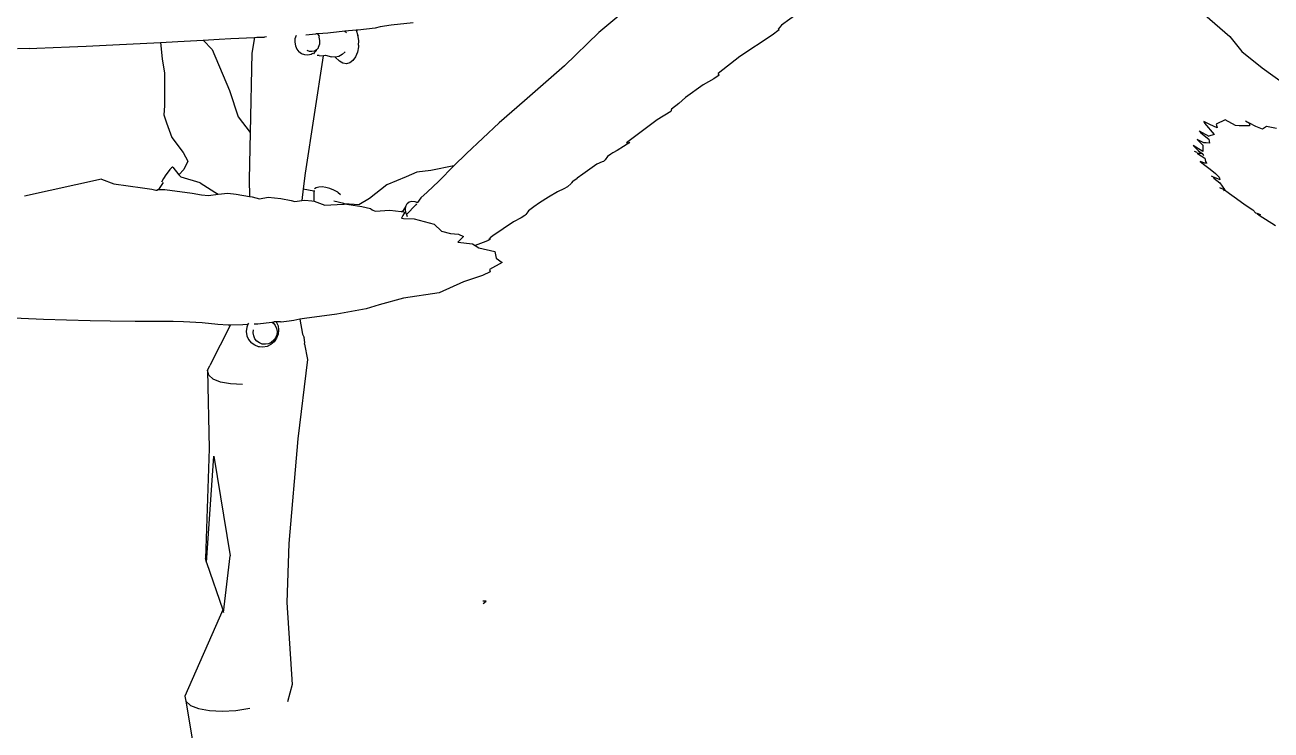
# Model space of a CAD drawing. Header units: metres. Extents: x -175 to 101, y -7 to 93.
# Drawn here: x 11.2797 to 11.3436, y 0.1997 to 0.2359 of the extents above; entities that cross this region are included whole.
import ezdxf

# ---------------------------------------------------------------- set-up
doc = ezdxf.new("R2010")
doc.units = ezdxf.units.M

# ---------------------------------------------------------------- blocks, each defined once
blk = doc.blocks.new('plantita2')
for p, q in [((-3.795376, 0.825769), (-3.797417, 0.823991)), ((-3.797417, 0.823991), (-3.798043, 0.823214)), ((-3.81157, 0.823326), (-3.811927, 0.823166)), ((-3.81157, 0.823326), (-3.81102, 0.823589)), ((-3.812686, 0.822828), (-3.813447, 0.82249)), ((-3.811927, 0.823166), (-3.812686, 0.822828)), ((-3.798043, 0.823214), (-3.799078, 0.822373)), ((-3.814233, 0.822139), (-3.815797, 0.821443)), ((-3.813447, 0.82249), (-3.814233, 0.822139)), ((-3.799078, 0.822373), (-3.801069, 0.820948)), ((-3.815797, 0.821443), (-3.816767, 0.821013)), ((-3.816767, 0.821013), (-3.817715, 0.820589)), ((-3.818541, 0.820234), (-3.819732, 0.819716)), ((-3.817715, 0.820589), (-3.818541, 0.820234)), ((-3.817715, 0.820589), (-3.817421, 0.819796)), ((-3.819732, 0.819716), (-3.820495, 0.819383)), ((-3.819732, 0.819716), (-3.819929, 0.819071)), ((-3.817421, 0.819796), (-3.8172, 0.819082)), ((-3.798754, 0.819378), (-3.798423, 0.819535)), ((-3.798423, 0.819535), (-3.798428, 0.819404)), ((-3.798216, 0.819666), (-3.798423, 0.819535)), ((-3.797711, 0.819429), (-3.797186, 0.819711)), ((-3.797186, 0.819711), (-3.796717, 0.819497)), ((-3.796717, 0.819497), (-3.796763, 0.819302)), ((-3.796118, 0.819545), (-3.796621, 0.818951)), ((-3.796394, 0.819465), (-3.79609, 0.819633)), ((-3.79609, 0.819633), (-3.796118, 0.819545)), ((-3.821039, 0.819147), (-3.822143, 0.818656)), ((-3.820495, 0.819383), (-3.821039, 0.819147)), ((-3.819929, 0.819071), (-3.819786, 0.816804)), ((-3.8172, 0.819082), (-3.816815, 0.818337)), ((-3.799808, 0.819265), (-3.799302, 0.819372)), ((-3.799302, 0.819372), (-3.799095, 0.81924)), ((-3.799095, 0.81924), (-3.798754, 0.819378)), ((-3.798428, 0.819404), (-3.797899, 0.81941)), ((-3.797899, 0.81941), (-3.797711, 0.819429)), ((-3.796763, 0.819302), (-3.796394, 0.819465)), ((-3.796621, 0.818951), (-3.796346, 0.818875)), ((-3.795848, 0.819144), (-3.796346, 0.818875)), ((-3.795932, 0.819047), (-3.796345, 0.818719)), ((-3.795848, 0.819144), (-3.795932, 0.819047)), ((-3.822714, 0.818396), (-3.82261, 0.818439)), ((-3.822264, 0.818602), (-3.82261, 0.818439)), ((-3.822143, 0.818656), (-3.822264, 0.818602)), ((-3.822143, 0.818656), (-3.821666, 0.817984)), ((-3.816815, 0.818337), (-3.816451, 0.817588)), ((-3.796345, 0.818719), (-3.796384, 0.818518)), ((-3.796384, 0.818518), (-3.796213, 0.818539)), ((-3.796213, 0.818539), (-3.79609, 0.818529)), ((-3.79609, 0.818529), (-3.795744, 0.818704)), ((-3.795744, 0.818704), (-3.796043, 0.818408)), ((-3.796043, 0.818408), (-3.796037, 0.818094)), ((-3.796037, 0.818094), (-3.795544, 0.818389)), ((-3.795544, 0.818389), (-3.795812, 0.818119)), ((-3.82456, 0.817596), (-3.825043, 0.817403)), ((-3.824101, 0.817793), (-3.823969, 0.817651)), ((-3.823969, 0.817651), (-3.823882, 0.817504)), ((-3.821666, 0.817984), (-3.81976, 0.814399)), ((-3.816451, 0.817588), (-3.816216, 0.817197)), ((-3.796172, 0.817576), (-3.796221, 0.817495)), ((-3.796135, 0.81774), (-3.796172, 0.817576)), ((-3.795764, 0.817989), (-3.796135, 0.81774)), ((-3.796059, 0.817924), (-3.796084, 0.817878)), ((-3.795894, 0.817567), (-3.796068, 0.817436)), ((-3.795995, 0.81798), (-3.796059, 0.817924)), ((-3.796009, 0.817543), (-3.795894, 0.817567)), ((-3.795812, 0.818119), (-3.795995, 0.81798)), ((-3.795995, 0.81798), (-3.795764, 0.817989)), ((-3.795739, 0.818035), (-3.795764, 0.817989)), ((-3.795739, 0.818035), (-3.795611, 0.818086)), ((-3.826435, 0.816855), (-3.826038, 0.817009)), ((-3.826038, 0.817009), (-3.825732, 0.817122)), ((-3.825732, 0.817122), (-3.825605, 0.817167)), ((-3.825605, 0.817167), (-3.825142, 0.817359)), ((-3.825142, 0.817359), (-3.825043, 0.817403)), ((-3.825142, 0.817238), (-3.825142, 0.817359)), ((-3.825142, 0.817238), (-3.82511, 0.817187)), ((-3.82511, 0.817187), (-3.825057, 0.817012)), ((-3.825057, 0.817012), (-3.824965, 0.816853)), ((-3.823933, 0.816823), (-3.823856, 0.816976)), ((-3.823882, 0.817504), (-3.82383, 0.817328)), ((-3.823821, 0.817149), (-3.823856, 0.816976)), ((-3.82383, 0.817328), (-3.823821, 0.817149)), ((-3.816216, 0.817197), (-3.816155, 0.81677)), ((-3.796689, 0.816954), (-3.796868, 0.816767)), ((-3.796419, 0.817186), (-3.796689, 0.816954)), ((-3.796068, 0.817436), (-3.796419, 0.817186)), ((-3.796221, 0.817495), (-3.79623, 0.817467)), ((-3.796221, 0.817495), (-3.796113, 0.817491)), ((-3.796113, 0.817491), (-3.796009, 0.817543)), ((-3.828144, 0.816244), (-3.827888, 0.816309)), ((-3.827888, 0.816309), (-3.827053, 0.816615)), ((-3.827053, 0.816615), (-3.826974, 0.816639)), ((-3.826974, 0.816639), (-3.826435, 0.816855)), ((-3.826974, 0.816639), (-3.82693, 0.816365)), ((-3.826915, 0.816307), (-3.82693, 0.816365)), ((-3.826853, 0.816098), (-3.826915, 0.816307)), ((-3.826435, 0.816855), (-3.826476, 0.816753)), ((-3.824965, 0.816853), (-3.824838, 0.816722)), ((-3.824687, 0.816332), (-3.824868, 0.816236)), ((-3.824838, 0.816722), (-3.824824, 0.816694)), ((-3.824702, 0.816656), (-3.824824, 0.816694)), ((-3.824702, 0.816656), (-3.824577, 0.816652)), ((-3.824687, 0.816628), (-3.824702, 0.816656)), ((-3.824687, 0.816628), (-3.824521, 0.816577)), ((-3.824687, 0.816332), (-3.824602, 0.816383)), ((-3.824577, 0.816652), (-3.824458, 0.816683)), ((-3.824521, 0.816577), (-3.824471, 0.81654)), ((-3.824471, 0.81654), (-3.824445, 0.81657)), ((-3.824458, 0.816683), (-3.824353, 0.816746)), ((-3.824445, 0.81657), (-3.824409, 0.816573)), ((-3.824409, 0.816573), (-3.824351, 0.816572)), ((-3.824353, 0.816746), (-3.824266, 0.816847)), ((-3.824351, 0.816572), (-3.824189, 0.816613)), ((-3.824189, 0.816613), (-3.824047, 0.816699)), ((-3.824047, 0.816699), (-3.823933, 0.816823)), ((-3.819786, 0.816804), (-3.81957, 0.815383)), ((-3.816155, 0.81677), (-3.816054, 0.81598)), ((-3.811868, 0.815686), (-3.807957, 0.816678)), ((-3.796912, 0.816478), (-3.797151, 0.81614)), ((-3.796918, 0.816629), (-3.796798, 0.816685)), ((-3.796914, 0.816658), (-3.796918, 0.816629)), ((-3.796868, 0.816767), (-3.796914, 0.816658)), ((-3.796601, 0.816719), (-3.796912, 0.816478)), ((-3.796798, 0.816685), (-3.796588, 0.816772)), ((-3.796588, 0.816772), (-3.796601, 0.816719)), ((-3.796588, 0.816772), (-3.796485, 0.816818)), ((-3.829766, 0.81567), (-3.828697, 0.816075)), ((-3.828697, 0.816075), (-3.828144, 0.816244)), ((-3.826742, 0.81591), (-3.826853, 0.816098)), ((-3.826742, 0.81591), (-3.826698, 0.815834)), ((-3.826698, 0.815834), (-3.826527, 0.815613)), ((-3.825766, 0.815851), (-3.825978, 0.815903)), ((-3.825766, 0.815851), (-3.825575, 0.815845)), ((-3.825575, 0.815845), (-3.825392, 0.815892)), ((-3.825392, 0.815892), (-3.825494, 0.815601)), ((-3.825392, 0.815892), (-3.825232, 0.815989)), ((-3.824985, 0.816201), (-3.825232, 0.815989)), ((-3.824913, 0.816233), (-3.824985, 0.816201)), ((-3.824868, 0.816236), (-3.824913, 0.816233)), ((-3.824868, 0.816236), (-3.821338, 0.811266)), ((-3.816054, 0.81598), (-3.816222, 0.815024)), ((-3.811868, 0.815686), (-3.812327, 0.815187)), ((-3.79721, 0.816067), (-3.797952, 0.815532)), ((-3.797185, 0.816095), (-3.79721, 0.816067)), ((-3.797151, 0.81614), (-3.797185, 0.816095)), ((-3.797113, 0.816086), (-3.797185, 0.816095)), ((-3.797113, 0.816086), (-3.79707, 0.81615)), ((-3.79707, 0.81615), (-3.79699, 0.816194)), ((-3.796918, 0.816215), (-3.79699, 0.816194)), ((-3.796893, 0.816243), (-3.796918, 0.816215)), ((-3.826527, 0.815613), (-3.826333, 0.815443)), ((-3.826333, 0.815443), (-3.82613, 0.815335)), ((-3.82613, 0.815335), (-3.825932, 0.815296)), ((-3.825932, 0.815296), (-3.825752, 0.81533)), ((-3.825752, 0.81533), (-3.825603, 0.815434)), ((-3.825603, 0.815434), (-3.825494, 0.815601)), ((-3.81957, 0.815383), (-3.81976, 0.814399)), ((-3.816222, 0.815024), (-3.816244, 0.81451)), ((-3.812327, 0.815187), (-3.813548, 0.814346)), ((-3.798608, 0.8151), (-3.798753, 0.814932)), ((-3.798214, 0.815349), (-3.798608, 0.8151)), ((-3.797952, 0.815532), (-3.798214, 0.815349)), ((-3.81976, 0.814399), (-3.81863, 0.812272)), ((-3.816244, 0.81451), (-3.815873, 0.814231)), ((-3.815419, 0.814582), (-3.81552, 0.814097)), ((-3.815419, 0.814582), (-3.815403, 0.814604)), ((-3.815403, 0.814604), (-3.815338, 0.814595)), ((-3.815338, 0.814595), (-3.815231, 0.814554)), ((-3.815231, 0.814554), (-3.815087, 0.814485)), ((-3.815087, 0.814485), (-3.814917, 0.814393)), ((-3.814917, 0.814393), (-3.814732, 0.814283)), ((-3.79893, 0.814815), (-3.79977, 0.814284)), ((-3.799009, 0.814835), (-3.79883, 0.814907)), ((-3.79883, 0.814907), (-3.79893, 0.814815)), ((-3.79883, 0.814907), (-3.798753, 0.814932)), ((-3.815552, 0.813959), (-3.816294, 0.813262)), ((-3.815873, 0.814231), (-3.81552, 0.814097)), ((-3.814544, 0.813751), (-3.815699, 0.812953)), ((-3.81552, 0.814097), (-3.815552, 0.813959)), ((-3.814732, 0.814283), (-3.814554, 0.814169)), ((-3.814257, 0.813896), (-3.814629, 0.8141)), ((-3.814257, 0.813896), (-3.814544, 0.813751)), ((-3.814208, 0.81392), (-3.814257, 0.813896)), ((-3.814208, 0.81392), (-3.81418, 0.813897)), ((-3.8141, 0.813929), (-3.81418, 0.813897)), ((-3.813945, 0.814061), (-3.8141, 0.813929)), ((-3.813548, 0.814346), (-3.813945, 0.814061)), ((-3.816311, 0.813239), (-3.816772, 0.812471)), ((-3.816311, 0.813239), (-3.816294, 0.813262)), ((-3.816395, 0.812478), (-3.816876, 0.812313)), ((-3.816772, 0.812471), (-3.816876, 0.812313)), ((-3.816093, 0.812669), (-3.816395, 0.812478)), ((-3.815699, 0.812953), (-3.816093, 0.812669)), ((-3.842212, 0.81193), (-3.838046, 0.810955)), ((-3.81863, 0.812272), (-3.818255, 0.811487)), ((-3.817695, 0.811899), (-3.818255, 0.811487)), ((-3.81733, 0.81213), (-3.817695, 0.811899)), ((-3.816876, 0.812313), (-3.81733, 0.81213)), ((-3.821338, 0.811266), (-3.820889, 0.810591)), ((-3.818363, 0.811408), (-3.818664, 0.811148)), ((-3.818255, 0.811487), (-3.818363, 0.811408)), ((-3.804318, 0.811541), (-3.805982, 0.810609)), ((-3.838046, 0.810955), (-3.835703, 0.81022)), ((-3.820889, 0.810591), (-3.821332, 0.81026)), ((-3.820889, 0.810591), (-3.820552, 0.810085)), ((-3.819642, 0.810669), (-3.820063, 0.810334)), ((-3.819094, 0.811015), (-3.819642, 0.810669)), ((-3.818664, 0.811148), (-3.819094, 0.811015)), ((-3.805982, 0.810609), (-3.807028, 0.810032)), ((-3.835703, 0.81022), (-3.833063, 0.809527)), ((-3.822269, 0.809819), (-3.822123, 0.809985)), ((-3.822123, 0.809985), (-3.821963, 0.81013)), ((-3.821963, 0.81013), (-3.8218, 0.810242)), ((-3.8218, 0.810242), (-3.821646, 0.810315)), ((-3.821646, 0.810315), (-3.821511, 0.810343)), ((-3.821511, 0.810343), (-3.821409, 0.810325)), ((-3.821332, 0.81026), (-3.821376, 0.810243)), ((-3.821332, 0.81026), (-3.821089, 0.809764)), ((-3.82071, 0.810029), (-3.821014, 0.809837)), ((-3.820552, 0.810085), (-3.82071, 0.810029)), ((-3.820212, 0.810205), (-3.820552, 0.810085)), ((-3.820063, 0.810334), (-3.820212, 0.810205)), ((-3.807028, 0.810032), (-3.808097, 0.809471)), ((-3.833063, 0.809527), (-3.831388, 0.809107)), ((-3.822393, 0.809641), (-3.822479, 0.809473)), ((-3.822415, 0.808983), (-3.822016, 0.80932)), ((-3.822393, 0.809641), (-3.822269, 0.809819)), ((-3.821512, 0.809349), (-3.822376, 0.808969)), ((-3.821117, 0.809777), (-3.821512, 0.809349)), ((-3.821014, 0.809837), (-3.821117, 0.809777)), ((-3.821117, 0.809777), (-3.821089, 0.809764)), ((-3.808097, 0.809471), (-3.809009, 0.808985)), ((-3.831388, 0.809107), (-3.829185, 0.808452)), ((-3.827159, 0.808501), (-3.826488, 0.808728)), ((-3.826488, 0.808728), (-3.825898, 0.808773)), ((-3.825898, 0.808773), (-3.824815, 0.808844)), ((-3.824815, 0.808844), (-3.823716, 0.808626)), ((-3.823716, 0.808626), (-3.823074, 0.808581)), ((-3.822448, 0.808955), (-3.82317, 0.80844)), ((-3.823074, 0.808581), (-3.822448, 0.808955)), ((-3.822448, 0.808955), (-3.822415, 0.808983)), ((-3.822415, 0.808952), (-3.822448, 0.808955)), ((-3.822415, 0.808983), (-3.822376, 0.808969)), ((-3.822376, 0.808969), (-3.822415, 0.808952)), ((-3.809009, 0.808985), (-3.810141, 0.808407)), ((-3.829185, 0.808452), (-3.82833, 0.80817)), ((-3.82833, 0.80817), (-3.827159, 0.808501)), ((-3.82833, 0.80817), (-3.827283, 0.807824)), ((-3.823572, 0.808047), (-3.823681, 0.807909)), ((-3.823523, 0.808147), (-3.823572, 0.808047)), ((-3.82317, 0.80844), (-3.823523, 0.808147)), ((-3.810141, 0.808407), (-3.811251, 0.807838)), ((-3.827283, 0.807824), (-3.826492, 0.807588)), ((-3.826492, 0.807588), (-3.826087, 0.807473)), ((-3.826087, 0.807473), (-3.825814, 0.807335)), ((-3.825718, 0.807442), (-3.825814, 0.807335)), ((-3.825587, 0.807524), (-3.825718, 0.807442)), ((-3.825451, 0.807551), (-3.825587, 0.807524)), ((-3.825321, 0.80752), (-3.825451, 0.807551)), ((-3.825205, 0.807434), (-3.825321, 0.80752)), ((-3.825111, 0.807298), (-3.825205, 0.807434)), ((-3.825205, 0.807434), (-3.824918, 0.80727)), ((-3.824373, 0.80761), (-3.824859, 0.807303)), ((-3.823681, 0.807909), (-3.824373, 0.80761)), ((-3.811883, 0.80752), (-3.812346, 0.807262)), ((-3.811251, 0.807838), (-3.811883, 0.80752)), ((-3.847623, 0.807247), (-3.84658, 0.807077)), ((-3.84658, 0.807077), (-3.846347, 0.806967)), ((-3.846347, 0.806967), (-3.846367, 0.806912)), ((-3.846367, 0.806912), (-3.845922, 0.806841)), ((-3.845922, 0.806841), (-3.843954, 0.806601)), ((-3.825814, 0.807335), (-3.825831, 0.807315)), ((-3.825732, 0.807294), (-3.825678, 0.807266)), ((-3.825032, 0.807038), (-3.825678, 0.807266)), ((-3.824806, 0.806931), (-3.825291, 0.806653)), ((-3.825045, 0.807121), (-3.825111, 0.807298)), ((-3.825045, 0.807121), (-3.825032, 0.807038)), ((-3.825032, 0.807038), (-3.825014, 0.806926)), ((-3.824918, 0.80727), (-3.825004, 0.807177)), ((-3.825004, 0.807177), (-3.824839, 0.807074)), ((-3.824859, 0.807303), (-3.824918, 0.80727)), ((-3.824918, 0.80727), (-3.824891, 0.807275)), ((-3.824839, 0.807074), (-3.824714, 0.806984)), ((-3.824714, 0.806984), (-3.824806, 0.806931)), ((-3.813187, 0.80679), (-3.813866, 0.806351)), ((-3.812346, 0.807262), (-3.813187, 0.80679)), ((-3.843954, 0.806601), (-3.842574, 0.806313)), ((-3.842567, 0.806216), (-3.842574, 0.806313)), ((-3.842567, 0.806216), (-3.842248, 0.806178)), ((-3.842248, 0.806178), (-3.841617, 0.806149)), ((-3.841617, 0.806149), (-3.840514, 0.805968)), ((-3.825291, 0.806653), (-3.826082, 0.80595)), ((-3.814313, 0.806084), (-3.814421, 0.806034)), ((-3.813866, 0.806351), (-3.814313, 0.806084)), ((-3.840514, 0.805968), (-3.84007, 0.805859)), ((-3.84007, 0.805859), (-3.839604, 0.805756)), ((-3.839604, 0.805756), (-3.839525, 0.805677)), ((-3.839525, 0.805677), (-3.838706, 0.805594)), ((-3.838706, 0.805594), (-3.836764, 0.80526)), ((-3.826257, 0.805474), (-3.826615, 0.80515)), ((-3.826082, 0.80595), (-3.826257, 0.805474)), ((-3.815712, 0.805454), (-3.816389, 0.805201)), ((-3.815658, 0.805475), (-3.815712, 0.805454)), ((-3.81554, 0.805529), (-3.815658, 0.805475)), ((-3.81529, 0.805705), (-3.815238, 0.805661)), ((-3.815001, 0.805764), (-3.815238, 0.805661)), ((-3.815238, 0.805661), (-3.815117, 0.80555)), ((-3.815117, 0.80555), (-3.814998, 0.805364)), ((-3.814421, 0.806034), (-3.815001, 0.805764)), ((-3.814421, 0.806034), (-3.812548, 0.804649)), ((-3.836764, 0.80526), (-3.836927, 0.805194)), ((-3.836927, 0.805194), (-3.836161, 0.805114)), ((-3.836161, 0.805114), (-3.83592, 0.805108)), ((-3.83592, 0.805108), (-3.835791, 0.805098)), ((-3.835791, 0.805098), (-3.83559, 0.805069)), ((-3.83559, 0.805069), (-3.835404, 0.804971)), ((-3.835404, 0.804971), (-3.835289, 0.804927)), ((-3.835289, 0.804927), (-3.835207, 0.804942)), ((-3.835207, 0.804942), (-3.834916, 0.804963)), ((-3.834916, 0.804963), (-3.834039, 0.80482)), ((-3.834039, 0.80482), (-3.833703, 0.804772)), ((-3.826969, 0.804927), (-3.827147, 0.804716)), ((-3.826615, 0.80515), (-3.826969, 0.804927)), ((-3.817729, 0.804692), (-3.817431, 0.804782)), ((-3.817431, 0.804782), (-3.817191, 0.804846)), ((-3.817191, 0.804846), (-3.816814, 0.804992)), ((-3.816814, 0.804992), (-3.816797, 0.805024)), ((-3.816797, 0.805024), (-3.816594, 0.805115)), ((-3.816594, 0.805115), (-3.816585, 0.804901)), ((-3.816585, 0.804901), (-3.816517, 0.804693)), ((-3.81657, 0.805126), (-3.816476, 0.805169)), ((-3.816389, 0.805201), (-3.816476, 0.805169)), ((-3.81643, 0.805121), (-3.816464, 0.804966)), ((-3.816464, 0.804966), (-3.816455, 0.804806)), ((-3.816455, 0.804806), (-3.816405, 0.804653)), ((-3.816389, 0.805201), (-3.81643, 0.805121)), ((-3.815287, 0.805147), (-3.815366, 0.80527)), ((-3.815237, 0.804993), (-3.815287, 0.805147)), ((-3.815262, 0.804678), (-3.815228, 0.804833)), ((-3.815228, 0.804833), (-3.815237, 0.804993)), ((-3.814998, 0.805364), (-3.81493, 0.805156)), ((-3.814918, 0.804938), (-3.814964, 0.804727)), ((-3.81493, 0.805156), (-3.814918, 0.804938)), ((-3.83343, 0.804729), (-3.833703, 0.804772)), ((-3.83343, 0.804729), (-3.833324, 0.804687)), ((-3.833324, 0.804687), (-3.833293, 0.804662)), ((-3.833293, 0.804662), (-3.833054, 0.804599)), ((-3.833054, 0.804599), (-3.832833, 0.804594)), ((-3.832833, 0.804594), (-3.832474, 0.8046)), ((-3.832474, 0.8046), (-3.83195, 0.804562)), ((-3.83195, 0.804562), (-3.831398, 0.804502)), ((-3.831398, 0.804502), (-3.83104, 0.804451)), ((-3.83104, 0.804451), (-3.830884, 0.804423)), ((-3.830884, 0.804423), (-3.83072, 0.804395)), ((-3.83072, 0.804395), (-3.830665, 0.804363)), ((-3.830665, 0.804363), (-3.830499, 0.804295)), ((-3.830499, 0.804295), (-3.830436, 0.804264)), ((-3.830436, 0.804264), (-3.830216, 0.804249)), ((-3.830216, 0.804249), (-3.829775, 0.804233)), ((-3.829775, 0.804233), (-3.828505, 0.804061)), ((-3.827386, 0.80418), (-3.827471, 0.804031)), ((-3.826748, 0.804583), (-3.827386, 0.80418)), ((-3.827147, 0.804716), (-3.826748, 0.804583)), ((-3.819546, 0.804071), (-3.817963, 0.804622)), ((-3.817963, 0.804622), (-3.817729, 0.804692)), ((-3.817729, 0.804692), (-3.817518, 0.803943)), ((-3.816517, 0.804693), (-3.816398, 0.804507)), ((-3.816405, 0.804653), (-3.816317, 0.804516)), ((-3.816398, 0.804507), (-3.816234, 0.804357)), ((-3.816317, 0.804516), (-3.816197, 0.804405)), ((-3.816234, 0.804357), (-3.816038, 0.804253)), ((-3.816197, 0.804405), (-3.816053, 0.804329)), ((-3.816053, 0.804329), (-3.815895, 0.804291)), ((-3.816038, 0.804253), (-3.815823, 0.804201)), ((-3.815895, 0.804291), (-3.815733, 0.804294)), ((-3.815823, 0.804201), (-3.815604, 0.804206)), ((-3.815733, 0.804294), (-3.815579, 0.804339)), ((-3.815604, 0.804206), (-3.815395, 0.804267)), ((-3.815579, 0.804339), (-3.815443, 0.804422)), ((-3.815443, 0.804422), (-3.815335, 0.804538)), ((-3.815395, 0.804267), (-3.815247, 0.804357)), ((-3.815335, 0.804538), (-3.815262, 0.804678)), ((-3.815247, 0.804357), (-3.815211, 0.80438)), ((-3.815211, 0.80438), (-3.815064, 0.804537)), ((-3.815064, 0.804537), (-3.814964, 0.804727)), ((-3.812326, 0.804473), (-3.812548, 0.804649)), ((-3.812381, 0.803951), (-3.812269, 0.804234)), ((-3.812326, 0.804473), (-3.810593, 0.800861)), ((-3.812269, 0.804234), (-3.812326, 0.804473)), ((-3.828505, 0.804061), (-3.828338, 0.804039)), ((-3.828338, 0.804039), (-3.828296, 0.803995)), ((-3.828251, 0.804029), (-3.828296, 0.803995)), ((-3.828296, 0.803995), (-3.828274, 0.803973)), ((-3.828274, 0.803973), (-3.828188, 0.803962)), ((-3.827581, 0.803836), (-3.828233, 0.803299)), ((-3.828188, 0.803962), (-3.828046, 0.803975)), ((-3.828046, 0.803975), (-3.827471, 0.804031)), ((-3.827471, 0.804031), (-3.827581, 0.803836)), ((-3.822971, 0.803272), (-3.821707, 0.803529)), ((-3.821707, 0.803529), (-3.821008, 0.803636)), ((-3.821008, 0.803636), (-3.819546, 0.804071)), ((-3.817518, 0.803943), (-3.817509, 0.803763)), ((-3.817428, 0.803515), (-3.817509, 0.803763)), ((-3.817375, 0.803433), (-3.817428, 0.803515)), ((-3.813069, 0.803329), (-3.812654, 0.803642)), ((-3.812654, 0.803642), (-3.812381, 0.803951)), ((-3.828133, 0.802963), (-3.828319, 0.802635)), ((-3.828233, 0.803299), (-3.828133, 0.802963)), ((-3.824724, 0.802701), (-3.822971, 0.803272)), ((-3.817375, 0.803433), (-3.817162, 0.802675)), ((-3.813598, 0.803032), (-3.813069, 0.803329)), ((-3.828319, 0.802635), (-3.82757, 0.802607)), ((-3.82757, 0.802607), (-3.827552, 0.802474)), ((-3.827552, 0.802474), (-3.827116, 0.802493)), ((-3.827116, 0.802493), (-3.826101, 0.802633)), ((-3.826101, 0.802633), (-3.824724, 0.802701)), ((-3.817162, 0.802675), (-3.814896, 0.799262)), ((-3.807852, 0.795688), (-3.810642, 0.800397)), ((-3.810642, 0.800397), (-3.8091, 0.795457)), ((-3.810593, 0.800861), (-3.8079, 0.795889)), ((-3.814896, 0.799262), (-3.812063, 0.794666)), ((-3.807852, 0.795688), (-3.8079, 0.795889)), ((-3.807485, 0.793012), (-3.8091, 0.795457)), ((-3.807852, 0.795688), (-3.807504, 0.793149)), ((-3.812063, 0.794666), (-3.81061, 0.792016)), ((-3.807504, 0.793149), (-3.803771, 0.790066)), ((-3.807504, 0.793149), (-3.807485, 0.793012)), ((-3.81061, 0.792016), (-3.808963, 0.788136)), ((-3.80383, 0.789506), (-3.804123, 0.789175)), ((-3.80371, 0.78981), (-3.80383, 0.789506)), ((-3.803771, 0.790066), (-3.80371, 0.78981)), ((-3.80371, 0.78981), (-3.802977, 0.787439)), ((-3.804569, 0.788838), (-3.805137, 0.788519)), ((-3.804123, 0.789175), (-3.804569, 0.788838)), ((-3.805789, 0.78824), (-3.806481, 0.78802)), ((-3.805137, 0.788519), (-3.805789, 0.78824)), ((-3.819779, 0.787485), (-3.81963, 0.787554)), ((-3.808963, 0.788136), (-3.808345, 0.787439)), ((-3.819586, 0.787434), (-3.819779, 0.787485))]:
    blk.add_line(p, q)

msp = doc.modelspace()

# ---------------------------------------------------------------- block references
at = {"xscale": -1, "rotation": 26.6849706331508}
msp.add_blockref('plantita2', (8.244058, -2.212647), dxfattribs=at)
at = {"xscale": -1}
msp.add_blockref('plantita2', (7.544071, -0.588659), dxfattribs=at)

doc.saveas('drawing.dxf')
